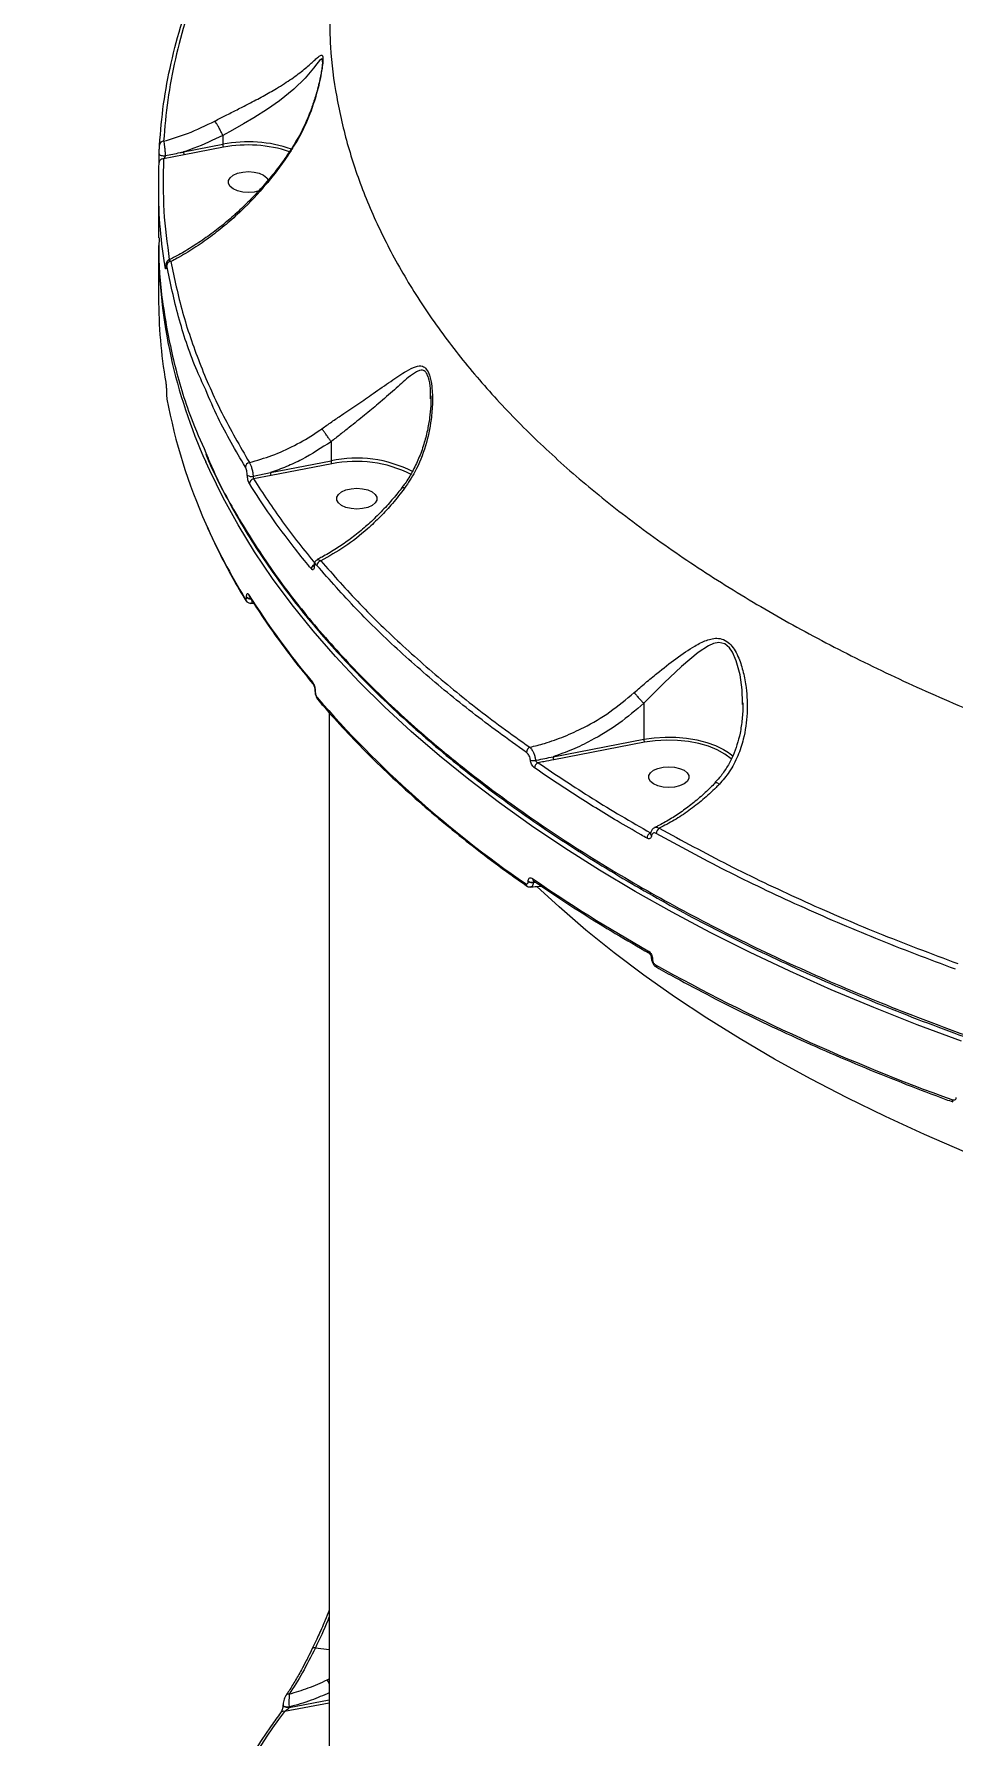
# Model space of a CAD drawing. Header units: millimetres. Extents: x -6523 to 7556, y -5559 to 6101.
# Drawn here: x 1029.4 to 1234, y -1159.7 to -781 of the extents above; entities that cross this region are included whole.
import ezdxf

# ---------------------------------------------------------------- set-up
doc = ezdxf.new("R2010")
doc.units = ezdxf.units.MM
for name, color, linetype in [('DIKOM_ОБЪЕКТ', 7, 'Continuous'), ('DIKOM_РАЗМЕР_ЗОНА', 7, 'Continuous'), ('DIKOM_РАЗМЕР_ОБЪЕКТА', 7, 'Continuous')]:
    doc.layers.add(name, color=color, linetype=linetype)
doc.styles.add('style1', font='arial.ttf', dxfattribs={"width": 0.8})
doc.dimstyles.new('1-50', dxfattribs={"dimtxt": 300, "dimasz": 200, "dimexe": 100, "dimexo": 0, "dimgap": 100, "dimtad": 1, "dimtxsty": 'style1', "dimcen": 200, "dimclrd": 7, "dimclre": 7, "dimclrt": 7, "dimadec": 1, "dimazin": 2, "dimtfac": 1, "dimtmove": 0, "dimatfit": 2, "dimfxl": 0, "dimlwd": 25, "dimlwe": 18, "dimarcsym": 0})

# ---------------------------------------------------------------- blocks, each defined once
blk = doc.blocks.new('*D10')
at = {"layer": 'Defpoints', "color": 0, "transparency": 16777216}
for p in [(-1823.23, 4314.24), (3842.01, -3170.82), (6537.88, -3170.82)]:
    blk.add_point(p, dxfattribs=at)
at = {"layer": 'DIKOM_РАЗМЕР_ОБЪЕКТА', "color": 7, "lineweight": 18, "transparency": 16777216}
for p, q in [((-1823.23, 4314.24), (6637.88, 4314.24)), ((3842.01, -3170.82), (6637.88, -3170.82))]:
    blk.add_line(p, q, dxfattribs=at)
at = {"layer": 'DIKOM_РАЗМЕР_ОБЪЕКТА', "color": 7, "lineweight": 25, "transparency": 16777216}
blk.add_line((6537.88, 3914.24), (6537.88, -2770.82), dxfattribs=at)
at = {"layer": 'DIKOM_РАЗМЕР_ОБЪЕКТА', "color": 7, "transparency": 16777216}
for points in [[(6471.22, 3914.24), (6604.55, 3914.24), (6537.88, 4314.24)], [(6471.22, -2770.82), (6604.55, -2770.82), (6537.88, -3170.82)]]:
    blk.add_solid(points, dxfattribs=at)
at = {"layer": 'DIKOM_РАЗМЕР_ОБЪЕКТА', "color": 7, "transparency": 16777216, "insert": (6304.71, 207.11), "char_height": 300, "attachment_point": 5, "rotation": 90, "style": 'style1'}
blk.add_mtext('7500', dxfattribs=at)
blk = doc.blocks.new('*D11')
at = {"layer": 'Defpoints', "color": 0, "transparency": 16777216}
for p in [(-5022.71, -299.32), (4115.33, -1753.09), (4115.33, -4391.39)]:
    blk.add_point(p, dxfattribs=at)
at = {"layer": 'DIKOM_РАЗМЕР_ОБЪЕКТА', "color": 7, "lineweight": 18, "transparency": 16777216}
for p, q in [((-5022.71, -299.32), (-5022.71, -4491.39)), ((4115.33, -1753.09), (4115.33, -4491.39))]:
    blk.add_line(p, q, dxfattribs=at)
at = {"layer": 'DIKOM_РАЗМЕР_ОБЪЕКТА', "color": 7, "lineweight": 25, "transparency": 16777216}
blk.add_line((-4622.71, -4391.39), (3715.33, -4391.39), dxfattribs=at)
at = {"layer": 'DIKOM_РАЗМЕР_ОБЪЕКТА', "color": 7, "transparency": 16777216}
for points in [[(-4622.71, -4324.73), (-4622.71, -4458.06), (-5022.71, -4391.39)], [(3715.33, -4324.73), (3715.33, -4458.06), (4115.33, -4391.39)]]:
    blk.add_solid(points, dxfattribs=at)
at = {"layer": 'DIKOM_РАЗМЕР_ОБЪЕКТА', "color": 7, "transparency": 16777216, "insert": (-175.12, -4158.22), "char_height": 300, "attachment_point": 5, "style": 'style1'}
blk.add_mtext('9150', dxfattribs=at)
blk = doc.blocks.new('*D12')
at = {"layer": 'Defpoints', "color": 0, "transparency": 16777216}
for p in [(-6522.71, -395.62), (6102.86, -1877.31), (6102.86, -5458.89)]:
    blk.add_point(p, dxfattribs=at)
at = {"layer": 'DIKOM_РАЗМЕР_ЗОНА', "color": 7, "lineweight": 18, "transparency": 16777216}
for p, q in [((-6522.71, -395.62), (-6522.71, -5558.89)), ((6102.86, -1877.31), (6102.86, -5558.89))]:
    blk.add_line(p, q, dxfattribs=at)
at = {"layer": 'DIKOM_РАЗМЕР_ЗОНА', "color": 7, "lineweight": 25, "transparency": 16777216}
blk.add_line((-6122.71, -5458.89), (5702.86, -5458.89), dxfattribs=at)
at = {"layer": 'DIKOM_РАЗМЕР_ЗОНА', "color": 7, "transparency": 16777216}
for points in [[(-6122.71, -5392.23), (-6122.71, -5525.56), (-6522.71, -5458.89)], [(5702.86, -5392.23), (5702.86, -5525.56), (6102.86, -5458.89)]]:
    blk.add_solid(points, dxfattribs=at)
at = {"layer": 'DIKOM_РАЗМЕР_ЗОНА', "color": 7, "transparency": 16777216, "insert": (78.38, -5225.72), "char_height": 300, "attachment_point": 5, "style": 'style1'}
blk.add_mtext('12600', dxfattribs=at)
blk = doc.blocks.new('*D13')
at = {"layer": 'Defpoints', "color": 0, "transparency": 16777216}
for p in [(-2358.18, 6101.03), (4341.71, -4605.15), (7455.88, -4605.15)]:
    blk.add_point(p, dxfattribs=at)
at = {"layer": 'DIKOM_РАЗМЕР_ЗОНА', "color": 7, "lineweight": 18, "transparency": 16777216}
for p, q in [((-2358.18, 6101.03), (7555.88, 6101.03)), ((4341.71, -4605.15), (7555.88, -4605.15))]:
    blk.add_line(p, q, dxfattribs=at)
at = {"layer": 'DIKOM_РАЗМЕР_ЗОНА', "color": 7, "lineweight": 25, "transparency": 16777216}
blk.add_line((7455.88, 5701.03), (7455.88, -4205.15), dxfattribs=at)
at = {"layer": 'DIKOM_РАЗМЕР_ЗОНА', "color": 7, "transparency": 16777216}
for points in [[(7389.22, 5701.03), (7522.55, 5701.03), (7455.88, 6101.03)], [(7389.22, -4205.15), (7522.55, -4205.15), (7455.88, -4605.15)]]:
    blk.add_solid(points, dxfattribs=at)
at = {"layer": 'DIKOM_РАЗМЕР_ЗОНА', "color": 7, "transparency": 16777216, "insert": (7222.71, 375.61), "char_height": 300, "attachment_point": 5, "rotation": 90, "style": 'style1'}
blk.add_mtext('10700', dxfattribs=at)

msp = doc.modelspace()

# ---------------------------------------------------------------- linework, layer by layer
at = {"layer": 'DIKOM_ОБЪЕКТ', "color": 7, "linetype": 'Continuous', "lineweight": 15}
for p, q in [((1093.608, -787.145), (1093.609, -787.036)), ((1062.685, -807.197), (1071.414, -805.509)), ((1071.59, -806.179), (1062.861, -807.867)), ((1071.414, -803.552), (1071.414, -803.556)), ((1071.414, -803.556), (1071.414, -805.509)), ((1062.861, -807.867), (1058.239, -808.741)), ((1057.122, -814.697), (1057.122, -826.34)), ((1057.122, -828.054), (1057.122, -839.626)), ((1058.88, -860.662), (1058.88, -860.75)), ((1058.88, -860.662), (1058.884, -860.709)), ((1058.88, -860.75), (1058.884, -860.797)), ((1058.884, -860.709), (1058.884, -860.797)), ((1117.692, -862.181), (1117.68, -861.463)), ((1095.537, -871.686), (1095.537, -875.97)), ((1078.18, -879.374), (1082.031, -878.582)), ((1082.031, -878.582), (1095.537, -875.97)), ((1095.71, -876.641), (1082.207, -879.252)), ((1082.207, -879.252), (1078.286, -879.992)), ((1076.727, -906.277), (1076.727, -906.23)), ((1077.289, -906.057), (1077.288, -906.055)), ((1077.643, -907.694), (1078.287, -907.621)), ((1091.928, -927.027), (1091.928, -927.096)), ((1092.012, -927.233), (1092.012, -927.301)), ((1165.154, -929.905), (1165.154, -937.904)), ((1187.096, -930.175), (1187.091, -929.784)), ((1095.122, -931.998), (1095.122, -1194.108)), ((1144.953, -941.809), (1165.154, -937.904)), ((1165.326, -938.574), (1145.129, -942.479)), ((1139.42, -969.593), (1139.42, -969.525)), ((1140.933, -969.637), (1140.551, -969.705)), ((1140.551, -969.705), (1140.551, -969.774)), ((1140.551, -969.774), (1141.103, -969.753)), ((1166.831, -986.496), (1166.831, -986.543)), ((1167.093, -986.844), (1167.093, -986.891)), ((1091.355, -1140.298), (1091.35, -1140.307)), ((1092.036, -1140.122), (1095.122, -1140.493)), ((1094.649, -1147.259), (1095.122, -1147.047)), ((1084.837, -1152.809), (1084.837, -1152.884)), ((1095.122, -1152.411), (1085.135, -1154.264)), ((1086.176, -1153.368), (1095.122, -1151.709)), ((1086.176, -1153.294), (1086.176, -1153.368))]:
    msp.add_line(p, q, dxfattribs=at)
at = {"layer": 'DIKOM_ОБЪЕКТ', "color": 7, "linetype": 'Continuous', "lineweight": 15, "flags": 128}
for points in [[(1093.609, -787.036), (1093.612, -786.819), (1093.598, -786.707), (1093.441, -786.453), (1092.974, -786.842), (1092.378, -787.611), (1091.653, -788.567), (1089.769, -790.782), (1087.271, -793.226), (1084.06, -795.829), (1081.399, -797.689), (1078.323, -799.623), (1076.035, -800.961), (1073.596, -802.336), (1071.414, -803.552), (1071.414, -803.552), (1071.414, -803.552)], [(1057.279, -807.659), (1057.302, -807.751), (1057.383, -807.838), (1057.516, -807.915), (1057.694, -807.978), (1057.906, -808.023), (1058.141, -808.047), (1058.383, -808.05), (1058.62, -808.03)], [(1077.122, -816.229), (1075.854, -816.135), (1074.689, -815.861), (1073.721, -815.429), (1073.029, -814.874), (1072.668, -814.241), (1072.668, -813.581), (1073.029, -812.948), (1073.721, -812.393), (1074.689, -811.961), (1075.854, -811.687), (1077.122, -811.593), (1078.39, -811.687), (1079.555, -811.961), (1080.523, -812.393), (1081.215, -812.948), (1081.553, -813.507)], [(1079.475, -815.887), (1078.39, -816.135), (1077.122, -816.229)], [(1058.611, -832.9), (1058.63, -832.732), (1058.642, -832.689)], [(1235.878, -1005.127), (1226.003, -1001.447), (1216.339, -997.621), (1206.895, -993.652), (1197.679, -989.543), (1188.698, -985.299), (1179.96, -980.922), (1171.472, -976.416), (1163.242, -971.785), (1155.276, -967.034), (1147.581, -962.165), (1140.164, -957.183), (1133.03, -952.093), (1126.187, -946.898), (1119.638, -941.603), (1113.391, -936.212), (1107.45, -930.731), (1101.821, -925.163), (1096.508, -919.513), (1091.515, -913.786), (1086.847, -907.986), (1082.508, -902.12), (1078.501, -896.191), (1074.83, -890.205), (1071.498, -884.166), (1068.507, -878.08), (1067.649, -876.181)], [(1101.245, -886.69), (1099.977, -886.596), (1098.812, -886.322), (1097.844, -885.89), (1097.151, -885.335), (1096.791, -884.702), (1096.791, -884.043), (1097.151, -883.41), (1097.844, -882.855), (1098.812, -882.423), (1099.977, -882.149), (1101.245, -882.055), (1102.513, -882.149), (1103.678, -882.423), (1104.646, -882.855), (1105.338, -883.41), (1105.699, -884.043), (1105.699, -884.702), (1105.338, -885.335), (1104.646, -885.89), (1103.678, -886.322), (1102.513, -886.596), (1101.245, -886.69)], [(1187.091, -929.784), (1187.058, -926.893), (1186.601, -923.61), (1185.752, -920.46), (1184.896, -918.555), (1184.239, -917.601), (1183.19, -916.712), (1181.867, -916.383), (1180.685, -916.589), (1179.536, -917.092), (1177.269, -918.591), (1173.555, -921.729), (1169.713, -925.364), (1167.45, -927.576), (1165.154, -929.877), (1165.147, -929.884), (1165.147, -929.884)], [(1165.154, -937.904), (1167.488, -937.571), (1169.891, -937.419), (1172.311, -937.449), (1174.697, -937.661), (1176.997, -938.051), (1179.162, -938.61), (1181.144, -939.326), (1182.902, -940.183), (1183.991, -940.868)], [(1184.71, -942.352), (1184.601, -942.251), (1183.21, -941.195), (1181.519, -940.262), (1179.569, -939.475), (1177.407, -938.852), (1175.083, -938.409), (1172.655, -938.156), (1170.179, -938.099), (1167.717, -938.239), (1165.326, -938.574)], [(1183.991, -940.868), (1184.396, -941.164), (1185.019, -941.681)], [(1170.704, -948.653), (1169.436, -948.559), (1168.271, -948.285), (1167.303, -947.853), (1166.611, -947.298), (1166.25, -946.665), (1166.25, -946.005), (1166.611, -945.372), (1167.303, -944.817), (1168.271, -944.385), (1169.436, -944.111), (1170.704, -944.017), (1171.972, -944.111), (1173.137, -944.385), (1174.105, -944.817), (1174.797, -945.372), (1175.158, -946.005), (1175.158, -946.665), (1174.797, -947.298), (1174.105, -947.853), (1173.137, -948.285), (1171.972, -948.559), (1170.704, -948.653)], [(1236.577, -1029.709), (1227.638, -1025.86), (1218.932, -1021.872), (1210.466, -1017.749), (1202.248, -1013.494), (1194.286, -1009.113), (1186.586, -1004.609), (1179.157, -999.986), (1172.006, -995.249), (1165.138, -990.401), (1158.56, -985.447), (1152.279, -980.393), (1146.3, -975.242), (1141.35, -970.689)], [(1085.514, -1150.648), (1085.51, -1150.653), (1085.481, -1150.692)], [(1086.176, -1153.294), (1085.897, -1153.323), (1085.614, -1153.311), (1085.349, -1153.258), (1085.123, -1153.169), (1084.955, -1153.051), (1084.858, -1152.914), (1084.837, -1152.806)], [(1086.176, -1153.368), (1085.897, -1153.398), (1085.614, -1153.386), (1085.349, -1153.333), (1085.123, -1153.244), (1084.955, -1153.126), (1084.858, -1152.989), (1084.837, -1152.886)]]:
    msp.add_lwpolyline(points, dxfattribs=at)
at = {"layer": 'DIKOM_ОБЪЕКТ', "color": 7, "linetype": 'Continuous', "lineweight": 15}
for centre, radius, start, end in [((1058.231, -805.737), 0.906, 88.67842, 175.83145), ((1077.104, -834.361), 29.408, 70.94041, 101.15628), ((1072.725, -805.523), 1.31, 179.38757, 210.02021), ((1077.081, -834.585), 28.932, 71.45624, 100.94122), ((1058.16, -809.661), 0.924, 85.08042, 175.36166), ((1063.996, -807.211), 1.311, 179.39023, 210.01755), ((1175.074, -827.47), 117.954, 180.28406, 204.39165), ((1059.905, -832.577), 0.979, 92.82602, 175.33289), ((1169.607, -839.585), 112.485, 180.02104, 189.66462), ((1180.769, -839.423), 123.891, 190.60542, 204.09524), ((1077.541, -877.415), 1.102, 100.59666, 175.4418), ((1083.342, -878.596), 1.311, 179.39023, 210.01755), ((1101.287, -902.401), 27.049, 62.73527, 102.27259), ((1096.866, -875.985), 1.329, 179.38321, 209.57464), ((1101.22, -902.745), 26.68, 62.9979, 101.91788), ((1077.762, -877.823), 1.607, 237.00293, 285.07948), ((1078.442, -881.092), 1.111, 98.06338, 175.3878), ((1198.692, -831.729), 143.394, 203.978, 211.49668), ((1092.272, -900.063), 1.127, 118.18155, 176.64186), ((1092.124, -899.367), 0.435, 176.77763, 215.37416), ((1093.551, -899.329), 1.169, 104.99403, 175.82852), ((1077.121, -906.651), 0.696, 179.48077, 211.24322), ((1077.548, -905.48), 1.112, 222.44114, 274.13389), ((1077.555, -905.516), 1.125, 222.57239, 275.18834), ((1223.913, -813.853), 173.096, 212.04006, 220.03657), ((1077.877, -905.69), 0.693, 179.42108, 211.68031), ((1092.061, -925.213), 0.676, 179.04538, 219.7703), ((1092.244, -927.019), 0.315, 180.65258, 222.61307), ((1092.245, -927.087), 0.317, 182.19775, 222.54213), ((1093.088, -928.641), 0.665, 178.69733, 219.87174), ((1277.57, -767.769), 245.265, 220.98433, 235.54518), ((1140.347, -940.897), 1.33, 115.12661, 177.1337), ((1140.58, -940.73), 1.939, 249.91632, 284.25756), ((1146.264, -941.823), 1.311, 179.39023, 210.01755), ((1142.159, -944.36), 1.328, 113.33634, 177.36784), ((1169.336, -958.944), 1.434, 120.74097, 177.84271), ((1167.288, -960), 1.414, 118.37181, 178.03135), ((1167.162, -958.972), 0.53, 177.45853, 238.45623), ((1140.223, -968.126), 1.613, 240.13395, 281.71048), ((1140.223, -968.195), 1.613, 240.13395, 281.71048), ((1140.963, -968.929), 0.603, 176.45357, 232.28629), ((1335.254, -686.022), 343.509, 235.43361, 240.49587), ((1139.411, -970.046), 0.602, 176.36217, 232.19277), ((1166.648, -985.037), 0.57, 174.71001, 235.77014), ((1167.254, -986.45), 0.425, 185.71645, 247.70517), ((1167.255, -986.496), 0.427, 186.30664, 247.64029), ((1168.342, -988.185), 0.572, 174.88012, 235.66525), ((1388.295, -590.482), 454.706, 240.98889, 250.13039), ((1234.271, -1018.195), 0.528, 171.7008, 237.1435), ((1091.827, -1140.72), 0.634, 70.75158, 138.1969), ((1086.075, -1151.154), 0.756, 78.85865, 137.93006), ((1205.517, -1243.578), 149.897, 143.42745, 157.11059), ((1084.938, -1155.023), 0.784, 75.45018, 141.06888)]:
    msp.add_arc(centre, radius, start, end, dxfattribs=at)
for points, knots in [([(1066.466, -768.471), (1065.359, -771.461), (1063.145, -777.44), (1060.766, -786.512), (1059.024, -795.644), (1058.509, -801.768), (1058.252, -804.83)], [0, 0, 0, 0, 0.2491008, 0.4982007, 0.7491004, 1, 1, 1, 1]), ([(1057.327, -805.671), (1057.583, -802.624), (1058.096, -796.531), (1059.831, -787.401), (1062.215, -778.288), (1064.451, -772.252), (1065.568, -769.235)], [0, 0, 0, 0, 0.2490991, 0.4981998, 0.7490991, 1, 1, 1, 1]), ([(1095.22, -776.293), (1095.232, -778.817), (1095.262, -785.049), (1096.606, -794.964), (1099.142, -805.994), (1102.921, -817.034), (1107.935, -828.044), (1114.21, -838.986), (1121.595, -849.606), (1130.037, -859.876), (1139.456, -869.776), (1150.018, -879.48), (1161.734, -888.946), (1174.593, -898.134), (1188.298, -906.835), (1202.78, -915.031), (1217.954, -922.717), (1234.079, -930.025), (1251.141, -936.913), (1269.101, -943.345), (1286.349, -948.797), (1302.67, -953.381), (1317.943, -957.228), (1333.573, -960.727), (1349.507, -963.863), (1365.669, -966.626), (1382.073, -969.009), (1398.702, -971.042), (1409.946, -972.072), (1415.567, -972.587)], [0, 0, 0, 0, 0.0269365, 0.0664876, 0.1060695, 0.1456206, 0.186327, 0.2270668, 0.2677729, 0.3071935, 0.3466441, 0.3860646, 0.426635, 0.4672388, 0.5078094, 0.5471363, 0.5864932, 0.6258202, 0.6662927, 0.7067989, 0.7472716, 0.7786852, 0.8100984, 0.8417628, 0.8734268, 0.9049435, 0.93646, 0.96823, 1, 1, 1, 1]), ([(1069.654, -800.327), (1070.444, -799.919), (1072.09, -799.067), (1074.633, -797.793), (1077.481, -796.348), (1080.48, -794.767), (1083.774, -792.887), (1086.909, -790.868), (1089.604, -788.824), (1091.322, -787.298), (1092.384, -786.291), (1093.055, -785.714), (1093.498, -785.519), (1093.714, -785.968), (1093.721, -787.019), (1093.528, -788.709), (1093.165, -790.753), (1092.389, -794.145), (1090.894, -798.837), (1088.92, -803.114), (1087.559, -805.388), (1087.283, -805.849)], [0, 0, 0, 0, 0.0399708, 0.0832993, 0.127735, 0.1880433, 0.2502363, 0.3338822, 0.419985, 0.5013463, 0.5430303, 0.5846634, 0.6297916, 0.6581315, 0.6869614, 0.7180486, 0.7529311, 0.7887569, 0.8810073, 0.97587, 1, 1, 1, 1]), ([(1093.617, -787.036), (1093.617, -787.099), (1093.616, -787.264), (1093.58, -787.787), (1093.486, -788.596), (1093.313, -789.697), (1093.037, -791.102), (1092.627, -792.86), (1092.011, -795.069), (1091.105, -797.797), (1089.865, -800.822), (1088.526, -803.57), (1087.526, -805.154), (1087.14, -805.764)], [0, 0, 0, 0, 0.0254593, 0.0661792, 0.1166817, 0.1770998, 0.2465536, 0.3319259, 0.4398222, 0.5731479, 0.7384408, 0.8991341, 1, 1, 1, 1]), ([(1058.252, -804.83), (1060.038, -804.298), (1063.917, -803.141), (1067.643, -801.313), (1069.654, -800.327)], [0, 0, 0, 0, 0.4604867, 1, 1, 1, 1]), ([(1071.414, -803.552), (1071.317, -803.328), (1071.122, -802.88), (1070.739, -802.112), (1070.341, -801.379), (1069.977, -800.775), (1069.759, -800.46), (1069.668, -800.345), (1069.654, -800.327)], [0, 0, 0, 0, 0.1975678, 0.3951568, 0.5927445, 0.7903297, 0.9681335, 1, 1, 1, 1]), ([(1057.279, -807.659), (1057.28, -807.498), (1057.283, -807.177), (1057.292, -806.661), (1057.304, -806.177), (1057.317, -805.851), (1057.325, -805.709), (1057.327, -805.671)], [0, 0, 0, 0, 0.2168708, 0.4334799, 0.6619599, 0.9080462, 1, 1, 1, 1]), ([(1058.252, -804.83), (1058.266, -804.89), (1058.315, -805.109), (1058.404, -805.629), (1058.501, -806.408), (1058.579, -807.245), (1058.606, -807.767), (1058.62, -808.03)], [0, 0, 0, 0, 0.0903022, 0.332213, 0.5590719, 0.7775969, 1, 1, 1, 1]), ([(1087.144, -805.767), (1086.945, -806.095), (1086.113, -807.461), (1084.459, -809.788), (1082.178, -812.751), (1079.684, -815.643), (1077.007, -818.449), (1074.162, -821.136), (1071.176, -823.674), (1068.065, -826.047), (1064.863, -828.209), (1061.951, -829.967), (1060.114, -830.884), (1059.37, -831.255)], [0, 0, 0, 0, 0.0284437, 0.1187753, 0.2118319, 0.3077049, 0.4062891, 0.5072874, 0.6101699, 0.7145878, 0.821109, 0.9275309, 1, 1, 1, 1]), ([(1087.283, -805.849), (1086.848, -806.534), (1085.685, -808.369), (1083.636, -811.234), (1080.238, -815.495), (1076.39, -819.578), (1072.167, -823.372), (1068.64, -826.168), (1065.003, -828.683), (1062.051, -830.451), (1060.33, -831.352), (1059.857, -831.6)], [0, 0, 0, 0, 0.0601174, 0.1609807, 0.2618605, 0.4689764, 0.5884117, 0.707855, 0.8306468, 0.9534377, 1, 1, 1, 1]), ([(1071.414, -803.556), (1069.284, -804.573), (1066.414, -805.943), (1063.449, -806.94), (1062.685, -807.197)], [0, 0, 0, 0, 0.7421782, 1, 1, 1, 1]), ([(1087.168, -805.782), (1087.177, -805.786), (1087.188, -805.791), (1087.269, -805.84), (1087.283, -805.849)], [0, 0, 0, 0, 0.8256939, 1, 1, 1, 1]), ([(1058.611, -832.9), (1058.556, -832.558), (1058.28, -830.847), (1057.644, -826.114), (1057.035, -818.682), (1057.171, -812.62), (1057.239, -809.587)], [0, 0, 0, 0, 0.04414049, 0.22071266, 0.61001375, 1, 1, 1, 1]), ([(1057.239, -809.587), (1057.241, -809.549), (1057.247, -809.413), (1057.257, -809.1), (1057.268, -808.632), (1057.276, -808.131), (1057.278, -807.816), (1057.279, -807.659)], [0, 0, 0, 0, 0.091912, 0.33555, 0.5630981, 0.7814558, 1, 1, 1, 1]), ([(1058.239, -808.741), (1058.159, -812.617), (1058.004, -820.106), (1059.024, -827.576), (1059.516, -831.18)], [0, 0, 0, 0, 0.5175501, 1, 1, 1, 1]), ([(1058.62, -808.03), (1058.612, -808.076), (1058.602, -808.131), (1058.566, -808.247), (1058.51, -808.383), (1058.408, -808.553), (1058.313, -808.671), (1058.255, -808.726), (1058.239, -808.741)], [0, 0, 0, 0, 0.15227974, 0.18255697, 0.38693801, 0.62400404, 0.89571247, 1, 1, 1, 1]), ([(1058.62, -808.03), (1059.725, -807.809), (1061.082, -807.539), (1062.435, -807.25), (1062.685, -807.197)], [0, 0, 0, 0, 0.81479701, 1, 1, 1, 1]), ([(1057.251, -826.298), (1057.213, -827.403), (1057.032, -832.618), (1058.046, -841.946), (1060.414, -854.22), (1063.617, -864.989), (1066.529, -871.591), (1067.672, -874.183)], [0, 0, 0, 0, 0.068625, 0.323981, 0.5795458, 0.8349013, 1, 1, 1, 1]), ([(1058.77, -832.695), (1058.77, -832.722), (1058.767, -832.861), (1058.753, -833.072), (1058.721, -833.225), (1058.672, -833.21), (1058.633, -833.01), (1058.611, -832.9)], [0, 0, 0, 0, 0.04406519, 0.22455065, 0.43375988, 0.68750452, 1, 1, 1, 1]), ([(1058.765, -832.667), (1058.764, -832.707), (1058.762, -832.812), (1058.754, -832.893), (1058.753, -832.898), (1058.753, -832.899)], [0, 0, 0, 0, 0.2927914, 0.7584351, 1, 1, 1, 1]), ([(1059.377, -831.277), (1059.345, -831.289), (1059.225, -831.335), (1059.071, -831.487), (1058.93, -831.685), (1058.852, -831.876), (1058.808, -832.053), (1058.778, -832.268), (1058.772, -832.496), (1058.769, -832.644)], [0, 0, 0, 0, 0.0528744, 0.1988535, 0.3264902, 0.4414629, 0.5511075, 0.7095372, 1, 1, 1, 1]), ([(1058.93, -832.498), (1058.906, -832.388), (1058.864, -832.195), (1058.816, -832.188), (1058.785, -832.338), (1058.773, -832.542), (1058.771, -832.673), (1058.77, -832.695)], [0, 0, 0, 0, 0.3276927, 0.5738891, 0.7796454, 0.9627995, 1, 1, 1, 1]), ([(1067.614, -860.179), (1066.865, -858.548), (1064.403, -853.181), (1061.381, -843.946), (1059.747, -836.314), (1058.93, -832.498)], [0, 0, 0, 0, 0.17920219, 0.58960071, 1, 1, 1, 1]), ([(1059.389, -831.294), (1059.432, -831.272), (1059.549, -831.213), (1059.722, -831.396), (1059.838, -831.571), (1059.857, -831.6)], [0, 0, 0, 0, 0.3333437, 0.8892414, 1, 1, 1, 1]), ([(1059.857, -831.6), (1060.649, -835.367), (1062.234, -842.901), (1066.101, -854.138), (1070.975, -865.315), (1075.217, -872.66), (1077.339, -876.332)], [0, 0, 0, 0, 0.248597, 0.497194, 0.7485973, 1, 1, 1, 1]), ([(1093.492, -868.801), (1094.222, -868.289), (1095.695, -867.255), (1098.404, -865.405), (1101.553, -863.264), (1105.265, -860.717), (1108.934, -858.163), (1111.99, -856.093), (1114.252, -854.918), (1115.724, -854.715), (1116.791, -855.422), (1117.562, -856.976), (1118.054, -859.606), (1118.162, -862.998), (1117.804, -867.47), (1116.674, -872.709), (1114.675, -877.902), (1112.711, -880.845), (1111.91, -882.046)], [0, 0, 0, 0, 0.0400981, 0.0808874, 0.1499714, 0.2211628, 0.3125694, 0.4066961, 0.4681048, 0.518449, 0.5509511, 0.5857536, 0.6308469, 0.6885499, 0.747829, 0.8397949, 0.934576, 1, 1, 1, 1]), ([(1117.68, -861.463), (1117.682, -860.925), (1117.687, -859.506), (1117.37, -857.712), (1116.924, -856.628), (1116.469, -856.008), (1115.938, -855.722), (1115.221, -855.812), (1114.187, -856.276), (1112.42, -857.626), (1109.68, -860.077), (1106.391, -862.964), (1102.98, -865.802), (1100.118, -868.106), (1097.579, -870.061), (1096.246, -871.173), (1095.536, -871.68), (1095.536, -871.68)], [0, 0, 0, 0, 0.0398737, 0.1050996, 0.1424712, 0.1535169, 0.1988431, 0.2352222, 0.2726466, 0.366102, 0.5091524, 0.6557992, 0.7642904, 0.875248, 0.9371664, 0.9999508, 1, 1, 1, 1]), ([(1058.718, -858.469), (1058.721, -858.487), (1058.743, -858.619), (1058.782, -858.914), (1058.827, -859.389), (1058.859, -859.856), (1058.88, -860.311), (1058.883, -860.576), (1058.884, -860.709)], [0, 0, 0, 0, 0.0392133, 0.2872357, 0.4951799, 0.6709791, 0.8353021, 1, 1, 1, 1]), ([(1058.884, -860.797), (1058.885, -860.883), (1058.887, -861.055), (1058.901, -861.348), (1058.922, -861.645), (1058.951, -861.942), (1058.977, -862.127), (1058.992, -862.212), (1058.994, -862.225)], [0, 0, 0, 0, 0.1673046, 0.3344699, 0.5091514, 0.7130749, 0.957729, 1, 1, 1, 1]), ([(1076.443, -877.328), (1074.299, -873.694), (1070.96, -868.03), (1068.497, -862.25), (1067.614, -860.179)], [0, 0, 0, 0, 0.6416778, 1, 1, 1, 1]), ([(1117.73, -861.465), (1117.734, -861.558), (1117.77, -862.294), (1117.712, -863.937), (1117.49, -866.435), (1116.984, -869.305), (1116.194, -872.362), (1115.092, -875.44), (1113.673, -878.353), (1112.432, -880.478), (1111.573, -881.552), (1111.359, -881.819)], [0, 0, 0, 0, 0.0137755, 0.1082735, 0.231939, 0.3653853, 0.5103274, 0.6656703, 0.8135295, 0.9535342, 1, 1, 1, 1]), ([(1077.339, -876.332), (1079.026, -875.847), (1082.432, -874.869), (1087.447, -872.599), (1091.113, -870.464), (1093.077, -869.091), (1093.492, -868.801)], [0, 0, 0, 0, 0.2991588, 0.6039831, 0.9163424, 1, 1, 1, 1]), ([(1095.536, -871.68), (1095.396, -871.482), (1095.118, -871.085), (1094.623, -870.384), (1094.139, -869.704), (1093.776, -869.195), (1093.579, -868.921), (1093.508, -868.823), (1093.492, -868.801)], [0, 0, 0, 0, 0.2114484, 0.4229754, 0.6344481, 0.8459174, 0.9647912, 1, 1, 1, 1]), ([(1067.613, -874.485), (1067.813, -874.962), (1068.83, -877.385), (1070.966, -881.707), (1074.027, -887.441), (1077.407, -893.109), (1081.075, -898.716), (1085.041, -904.264), (1089.303, -909.755), (1093.863, -915.188), (1098.722, -920.567), (1103.881, -925.891), (1109.344, -931.164), (1115.101, -936.375), (1121.127, -941.504), (1127.402, -946.528), (1133.913, -951.44), (1140.659, -956.241), (1147.644, -960.932), (1154.868, -965.516), (1162.334, -969.995), (1170.044, -974.369), (1177.999, -978.64), (1186.203, -982.808), (1194.659, -986.876), (1203.358, -990.838), (1212.27, -994.682), (1221.36, -998.391), (1230.604, -1001.954), (1239.998, -1005.372), (1249.546, -1008.646), (1259.251, -1011.778), (1269.115, -1014.769), (1279.142, -1017.62), (1289.333, -1020.332), (1299.693, -1022.905), (1310.224, -1025.34), (1320.925, -1027.636), (1331.765, -1029.787), (1342.701, -1031.783), (1353.694, -1033.617), (1364.734, -1035.287), (1375.826, -1036.796), (1386.974, -1038.143), (1398.181, -1039.331), (1409.45, -1040.358), (1420.786, -1041.226), (1432.189, -1041.935), (1443.665, -1042.485), (1455.216, -1042.871), (1466.044, -1043.098), (1473.021, -1043.12), (1476.121, -1043.13)], [0, 0, 0, 0, 0.0050089, 0.0254361, 0.045783, 0.0660727, 0.0863284, 0.1065727, 0.1268271, 0.1471078, 0.1674373, 0.1878384, 0.2083332, 0.2289378, 0.2495476, 0.2700462, 0.2904527, 0.3107901, 0.3310812, 0.3513489, 0.3716164, 0.3919015, 0.4122246, 0.4326089, 0.4530771, 0.473652, 0.4942678, 0.5147984, 0.5352285, 0.5555809, 0.5758794, 0.5961468, 0.6164061, 0.6366783, 0.6569812, 0.6773377, 0.6977713, 0.7183047, 0.7389178, 0.7594862, 0.7799395, 0.8003083, 0.8206163, 0.8408862, 0.8611415, 0.8814047, 0.901692, 0.9220266, 0.9424306, 0.9629283, 0.9835286, 1, 1, 1, 1]), ([(1067.672, -874.183), (1068.208, -875.491), (1070.347, -880.712), (1075.371, -889.686), (1082.8, -901.171), (1091.651, -912.518), (1101.81, -923.695), (1113.086, -934.454), (1125.405, -944.768), (1138.682, -954.621), (1153.135, -964.173), (1168.762, -973.376), (1185.537, -982.19), (1203.091, -990.421), (1221.344, -998.053), (1240.205, -1005.087), (1259.981, -1011.636), (1280.643, -1017.657), (1302.136, -1023.114), (1323.065, -1027.685), (1343.272, -1031.465), (1362.642, -1034.551), (1382.347, -1037.163), (1402.338, -1039.285), (1422.399, -1040.897), (1442.43, -1041.993), (1460.298, -1042.556), (1471.541, -1042.626), (1476.119, -1042.654)], [0, 0, 0, 0, 0.0137841, 0.0550017, 0.0961877, 0.1385698, 0.1809865, 0.2233689, 0.2645547, 0.3057723, 0.3469582, 0.3893404, 0.431757, 0.4741392, 0.5153252, 0.5565428, 0.5977286, 0.640111, 0.6825276, 0.7249095, 0.760756, 0.7966441, 0.8325322, 0.8687603, 0.9049887, 0.9402992, 0.9756893, 1, 1, 1, 1]), ([(1095.537, -871.686), (1093.403, -873.074), (1090.193, -875.161), (1085.589, -877.298), (1083.22, -878.153), (1082.031, -878.582)], [0, 0, 0, 0, 0.4971392, 0.7475399, 1, 1, 1, 1]), ([(1095.536, -871.68), (1095.536, -871.682), (1095.537, -871.684), (1095.537, -871.686), (1095.537, -871.686)], [0, 0, 0, 0, 0.6633942, 1, 1, 1, 1]), ([(1076.887, -879.17), (1076.875, -879.008), (1076.852, -878.684), (1076.756, -878.173), (1076.628, -877.719), (1076.516, -877.453), (1076.454, -877.347), (1076.443, -877.328)], [0, 0, 0, 0, 0.23641887, 0.47292845, 0.70988834, 0.9468829, 1, 1, 1, 1]), ([(1077.339, -876.332), (1077.359, -876.364), (1077.47, -876.538), (1077.673, -876.976), (1077.912, -877.726), (1078.099, -878.57), (1078.153, -879.106), (1078.18, -879.374)], [0, 0, 0, 0, 0.0531758, 0.2900173, 0.5268514, 0.7633562, 1, 1, 1, 1]), ([(1077.335, -881.003), (1077.323, -880.983), (1077.259, -880.877), (1077.146, -880.612), (1077.017, -880.161), (1076.921, -879.654), (1076.898, -879.331), (1076.887, -879.17)], [0, 0, 0, 0, 0.0546157, 0.2913895, 0.5278234, 0.7639778, 1, 1, 1, 1]), ([(1091.147, -899.997), (1090.885, -899.681), (1089.576, -898.102), (1086.446, -894.183), (1081.98, -888.187), (1078.884, -883.399), (1077.335, -881.003)], [0, 0, 0, 0, 0.0507666, 0.2538502, 0.6266965, 1, 1, 1, 1]), ([(1078.18, -879.374), (1078.182, -879.428), (1078.186, -879.536), (1078.209, -879.707), (1078.239, -879.859), (1078.268, -879.949), (1078.283, -879.985), (1078.286, -879.992)], [0, 0, 0, 0, 0.2355535, 0.4715659, 0.708291, 0.9454709, 1, 1, 1, 1]), ([(1078.286, -879.992), (1080.365, -883.189), (1084.527, -889.588), (1089.551, -895.822), (1092.066, -898.942)], [0, 0, 0, 0, 0.4994496, 1, 1, 1, 1]), ([(1111.377, -881.833), (1110.717, -882.673), (1109.32, -884.451), (1107.013, -886.986), (1104.504, -889.466), (1101.873, -891.768), (1099.148, -893.877), (1096.357, -895.747), (1094.116, -897.086), (1092.814, -897.705), (1092.457, -897.874)], [0, 0, 0, 0, 0.1204398, 0.25513168, 0.39153585, 0.52940142, 0.6683366, 0.80787002, 0.94741938, 1, 1, 1, 1]), ([(1111.91, -882.046), (1111.02, -883.191), (1109.3, -885.402), (1106.513, -888.409), (1103.015, -891.73), (1098.594, -895.244), (1095.046, -897.206), (1093.249, -898.2)], [0, 0, 0, 0, 0.16479187, 0.31843953, 0.47352117, 0.7333114, 1, 1, 1, 1]), ([(1111.418, -881.867), (1111.442, -881.856), (1111.493, -881.832), (1111.723, -881.942), (1111.884, -882.032), (1111.91, -882.046)], [0, 0, 0, 0, 0.425527, 0.9080683, 1, 1, 1, 1]), ([(1067.761, -890.289), (1068.429, -891.779), (1069.963, -895.203), (1072.678, -900.412), (1074.994, -904.487), (1076.303, -906.646), (1076.525, -907.011)], [0, 0, 0, 0, 0.2646341, 0.6081207, 0.9337348, 1, 1, 1, 1]), ([(1091.769, -899.619), (1091.768, -899.636), (1091.755, -899.784), (1091.699, -900.023), (1091.556, -900.201), (1091.363, -900.21), (1091.219, -900.068), (1091.147, -899.997)], [0, 0, 0, 0, 0.0299216, 0.2617744, 0.503944, 0.7520342, 1, 1, 1, 1]), ([(1091.689, -899.335), (1091.688, -899.353), (1091.685, -899.407), (1091.674, -899.436), (1091.678, -899.425), (1091.679, -899.424)], [0, 0, 0, 0, 0.3212239, 0.9333932, 1, 1, 1, 1]), ([(1092.483, -897.993), (1092.398, -898.031), (1092.184, -898.126), (1091.949, -898.427), (1091.754, -898.833), (1091.715, -899.159), (1091.693, -899.342)], [0, 0, 0, 0, 0.1596298, 0.398498, 0.6625919, 1, 1, 1, 1]), ([(1092.385, -899.244), (1092.313, -899.175), (1092.17, -899.035), (1091.979, -899.044), (1091.839, -899.22), (1091.784, -899.454), (1091.771, -899.6), (1091.769, -899.619)], [0, 0, 0, 0, 0.2478706, 0.4958893, 0.736491, 0.9670641, 1, 1, 1, 1]), ([(1139.019, -940.831), (1136.927, -939.344), (1130.808, -934.997), (1121.283, -927.561), (1110.738, -918.414), (1100.993, -908.99), (1095.254, -902.493), (1092.385, -899.244)], [0, 0, 0, 0, 0.1144553, 0.3347669, 0.555076, 0.7775381, 1, 1, 1, 1]), ([(1092.497, -897.977), (1092.602, -897.948), (1092.825, -897.886), (1093.102, -898.091), (1093.249, -898.2)], [0, 0, 0, 0, 0.4703651, 1, 1, 1, 1]), ([(1093.249, -898.2), (1096.083, -901.41), (1101.752, -907.831), (1111.431, -917.207), (1121.976, -926.367), (1131.55, -933.845), (1137.695, -938.21), (1139.783, -939.693)], [0, 0, 0, 0, 0.22031123, 0.44062187, 0.6630837, 0.88554616, 1, 1, 1, 1]), ([(1076.425, -906.645), (1076.458, -906.691), (1076.526, -906.783), (1076.616, -906.782), (1076.685, -906.676), (1076.722, -906.493), (1076.725, -906.339), (1076.727, -906.277)], [0, 0, 0, 0, 0.2142608, 0.4284449, 0.6429291, 0.8577303, 1, 1, 1, 1]), ([(1076.534, -907.007), (1076.559, -907.054), (1076.646, -907.211), (1076.879, -907.434), (1077.24, -907.597), (1077.52, -907.655), (1077.65, -907.612), (1077.655, -907.611)], [0, 0, 0, 0, 0.1281589, 0.4350587, 0.7085858, 0.9893585, 1, 1, 1, 1]), ([(1076.727, -906.23), (1076.729, -906.139), (1076.735, -905.909), (1076.789, -905.636), (1076.892, -905.477), (1077.029, -905.476), (1077.132, -905.614), (1077.184, -905.683)], [0, 0, 0, 0, 0.1407923, 0.3552816, 0.5700315, 0.7849781, 1, 1, 1, 1]), ([(1077.287, -906.054), (1077.916, -907.049), (1079.736, -909.93), (1082.983, -914.657), (1087.082, -920.198), (1090.057, -923.832), (1091.536, -925.64)], [0, 0, 0, 0, 0.1499038, 0.4342796, 0.7187026, 1, 1, 1, 1]), ([(1077.949, -907.091), (1077.928, -907.193), (1077.875, -907.441), (1077.758, -907.61), (1077.662, -907.593), (1077.632, -907.588)], [0, 0, 0, 0, 0.3266161, 0.7949403, 1, 1, 1, 1]), ([(1163.024, -927.538), (1163.864, -926.805), (1165.557, -925.328), (1168.692, -922.745), (1172.391, -919.865), (1176.007, -917.37), (1178.669, -916.003), (1180.414, -915.485), (1181.827, -915.377), (1183.255, -915.784), (1184.526, -916.828), (1185.525, -918.233), (1186.517, -920.276), (1187.374, -923.026), (1188.106, -927.126), (1188.297, -932.158), (1187.593, -937.304), (1186.16, -941.675), (1184.41, -945.105), (1182.749, -947.028), (1181.971, -947.929)], [0, 0, 0, 0, 0.0515666, 0.1038938, 0.1938073, 0.2863975, 0.3436983, 0.372759, 0.4024665, 0.4366791, 0.4671092, 0.496462, 0.5269702, 0.5803766, 0.6349465, 0.7251668, 0.8181224, 0.8802031, 0.9438889, 1, 1, 1, 1]), ([(1091.385, -925.202), (1091.44, -925.277), (1091.564, -925.445), (1091.742, -925.83), (1091.891, -926.298), (1091.992, -926.791), (1092.005, -927.085), (1092.012, -927.233)], [0, 0, 0, 0, 0.17412217, 0.38959542, 0.59579148, 0.79786359, 1, 1, 1, 1]), ([(1091.541, -925.646), (1091.543, -925.647), (1091.547, -925.652), (1091.599, -925.73), (1091.678, -925.885), (1091.775, -926.134), (1091.861, -926.443), (1091.913, -926.741), (1091.93, -926.943), (1091.927, -927.011), (1091.927, -927.024)], [0, 0, 0, 0, 0.0605542, 0.1707068, 0.3102757, 0.4724646, 0.6568452, 0.8237668, 0.9681968, 1, 1, 1, 1]), ([(1091.934, -927.099), (1091.933, -927.136), (1091.923, -927.367), (1092, -927.846), (1092.21, -928.48), (1092.392, -928.892), (1092.569, -929.049), (1092.585, -929.063)], [0, 0, 0, 0, 0.0550592, 0.3415586, 0.6395414, 0.9670179, 1, 1, 1, 1]), ([(1092.012, -927.301), (1092.016, -927.398), (1092.024, -927.592), (1092.09, -927.916), (1092.188, -928.221), (1092.305, -928.469), (1092.386, -928.578), (1092.423, -928.626)], [0, 0, 0, 0, 0.2039878, 0.4080284, 0.6135007, 0.8265641, 1, 1, 1, 1]), ([(1139.783, -939.693), (1140.873, -939.42), (1143.454, -938.774), (1147.493, -937.332), (1152.405, -935.079), (1157.751, -931.941), (1161.252, -929.018), (1163.024, -927.538)], [0, 0, 0, 0, 0.1301691, 0.3081406, 0.488273, 0.7408541, 1, 1, 1, 1]), ([(1163.024, -927.538), (1163.038, -927.556), (1163.175, -927.732), (1163.496, -928.124), (1164.038, -928.741), (1164.624, -929.37), (1164.973, -929.713), (1165.147, -929.884)], [0, 0, 0, 0, 0.0262397, 0.26309272, 0.50870588, 0.75434087, 1, 1, 1, 1]), ([(1092.577, -929.068), (1093.399, -930.023), (1095.782, -932.791), (1099.946, -937.321), (1105.159, -942.629), (1110.656, -947.861), (1116.428, -953.013), (1122.472, -958.08), (1128.785, -963.058), (1134.337, -967.197), (1137.823, -969.66), (1139.042, -970.521)], [0, 0, 0, 0, 0.06529016, 0.1892531, 0.31322888, 0.43721641, 0.56121594, 0.68522351, 0.80923552, 0.93325236, 1, 1, 1, 1]), ([(1165.154, -929.905), (1163.346, -931.451), (1159.683, -934.583), (1154.21, -937.878), (1149.255, -940.274), (1146.392, -941.296), (1144.953, -941.809)], [0, 0, 0, 0, 0.3001458, 0.608221, 0.8030957, 1, 1, 1, 1]), ([(1165.147, -929.884), (1165.149, -929.887), (1165.153, -929.892), (1165.153, -929.9), (1165.154, -929.905)], [0, 0, 0, 0, 0.412507, 1, 1, 1, 1]), ([(1187.19, -929.789), (1187.195, -929.903), (1187.25, -931.115), (1187.091, -933.384), (1186.654, -936.408), (1185.959, -939.123), (1185.048, -941.582), (1183.86, -943.881), (1182.513, -945.92), (1181.449, -947.068), (1180.98, -947.574)], [0, 0, 0, 0, 0.0175422, 0.1869196, 0.3500705, 0.4899732, 0.6205501, 0.7583096, 0.8934425, 1, 1, 1, 1]), ([(1165.154, -937.904), (1165.156, -937.954), (1165.159, -938.056), (1165.189, -938.226), (1165.233, -938.385), (1165.277, -938.493), (1165.309, -938.55), (1165.322, -938.568), (1165.326, -938.574)], [0, 0, 0, 0, 0.2146071, 0.4292256, 0.6438054, 0.8584876, 0.955143, 1, 1, 1, 1]), ([(1139.915, -942.551), (1139.892, -942.398), (1139.847, -942.092), (1139.664, -941.623), (1139.417, -941.209), (1139.188, -940.956), (1139.053, -940.856), (1139.019, -940.831)], [0, 0, 0, 0, 0.2263912, 0.4527672, 0.6824453, 0.9208146, 1, 1, 1, 1]), ([(1139.783, -939.693), (1139.829, -939.737), (1140.014, -939.915), (1140.332, -940.353), (1140.681, -941.058), (1140.946, -941.846), (1141.021, -942.355), (1141.058, -942.61)], [0, 0, 0, 0, 0.0780779, 0.3139739, 0.5432015, 0.7710762, 1, 1, 1, 1]), ([(1140.832, -944.299), (1140.797, -944.274), (1140.657, -944.171), (1140.422, -943.912), (1140.17, -943.491), (1139.983, -943.016), (1139.937, -942.706), (1139.915, -942.551)], [0, 0, 0, 0, 0.0796271, 0.3194721, 0.5498033, 0.7748759, 1, 1, 1, 1]), ([(1141.058, -942.61), (1141.137, -942.594), (1142.436, -942.336), (1143.734, -942.064), (1144.953, -941.809)], [0, 0, 0, 0, 0.0607568, 1, 1, 1, 1]), ([(1141.058, -942.61), (1141.069, -942.654), (1141.082, -942.705), (1141.136, -942.805), (1141.22, -942.914), (1141.379, -943.038), (1141.524, -943.108), (1141.611, -943.134), (1141.632, -943.141)], [0, 0, 0, 0, 0.17254734, 0.1993621, 0.41334789, 0.6505422, 0.91179446, 1, 1, 1, 1]), ([(1145.129, -942.479), (1144.385, -942.621), (1143.221, -942.843), (1142.054, -943.062), (1141.632, -943.141)], [0, 0, 0, 0, 0.6389216, 1, 1, 1, 1]), ([(1165.875, -959.952), (1165.428, -959.697), (1163.194, -958.423), (1157.761, -955.239), (1149.756, -950.316), (1143.808, -946.305), (1140.832, -944.299)], [0, 0, 0, 0, 0.0507663, 0.253854, 0.626699, 1, 1, 1, 1]), ([(1141.632, -943.141), (1145.614, -945.816), (1153.586, -951.172), (1162.27, -956.227), (1166.616, -958.757)], [0, 0, 0, 0, 0.4994523, 1, 1, 1, 1]), ([(1181.04, -947.624), (1180.314, -948.352), (1178.773, -949.896), (1176.299, -952.012), (1173.672, -954.009), (1170.997, -955.743), (1168.951, -956.925), (1167.807, -957.437), (1167.561, -957.547)], [0, 0, 0, 0, 0.1729404, 0.366667, 0.5606555, 0.7542907, 0.9471592, 1, 1, 1, 1]), ([(1181.971, -947.929), (1181.739, -948.164), (1180.553, -949.365), (1178.32, -951.406), (1175.195, -953.85), (1171.942, -956.01), (1169.72, -957.142), (1168.603, -957.712)], [0, 0, 0, 0, 0.0563838, 0.2882896, 0.5227685, 0.7600041, 1, 1, 1, 1]), ([(1181.971, -947.929), (1181.941, -947.91), (1181.809, -947.827), (1181.526, -947.674), (1181.209, -947.563), (1181.116, -947.634), (1181.076, -947.664)], [0, 0, 0, 0, 0.0663702, 0.2940482, 0.694107, 1, 1, 1, 1]), ([(1167.568, -957.606), (1167.442, -957.667), (1167.134, -957.816), (1166.822, -958.281), (1166.643, -958.682), (1166.643, -958.925), (1166.644, -958.95)], [0, 0, 0, 0, 0.2414443, 0.5921118, 0.9576967, 1, 1, 1, 1]), ([(1167.576, -957.573), (1167.576, -957.573), (1167.701, -957.468), (1168.054, -957.471), (1168.42, -957.631), (1168.603, -957.712)], [0, 0, 0, 0, 0.000955, 0.5002976, 1, 1, 1, 1]), ([(1168.603, -957.712), (1173.661, -960.462), (1183.778, -965.963), (1200.065, -973.699), (1217.084, -981.073), (1229.095, -985.594), (1235.101, -987.855)], [0, 0, 0, 0, 0.2485957, 0.4971915, 0.7485958, 1, 1, 1, 1]), ([(1166.885, -959.423), (1166.881, -959.45), (1166.856, -959.608), (1166.755, -959.854), (1166.522, -960.052), (1166.217, -960.103), (1165.989, -960.002), (1165.875, -959.952)], [0, 0, 0, 0, 0.0479193, 0.2856297, 0.5236666, 0.7617963, 1, 1, 1, 1]), ([(1166.633, -958.941), (1166.632, -958.951), (1166.629, -958.973), (1166.63, -958.967), (1166.631, -958.964)], [0, 0, 0, 0, 0.4647632, 1, 1, 1, 1]), ([(1167.903, -958.89), (1167.788, -958.84), (1167.559, -958.74), (1167.251, -958.792), (1167.017, -958.99), (1166.915, -959.237), (1166.889, -959.396), (1166.885, -959.423)], [0, 0, 0, 0, 0.2378115, 0.4755329, 0.7135156, 0.9515566, 1, 1, 1, 1]), ([(1234.55, -989.101), (1228.597, -986.862), (1216.692, -982.382), (1199.686, -975.027), (1183.286, -967.252), (1173.031, -961.677), (1167.903, -958.89)], [0, 0, 0, 0, 0.24859581, 0.49719057, 0.74859596, 1, 1, 1, 1]), ([(1138.81, -970.007), (1138.882, -970.048), (1139.025, -970.128), (1139.213, -970.104), (1139.35, -969.972), (1139.413, -969.783), (1139.418, -969.642), (1139.42, -969.593)], [0, 0, 0, 0, 0.2288013, 0.457833, 0.6785176, 0.8883621, 1, 1, 1, 1]), ([(1139.42, -969.525), (1139.423, -969.452), (1139.431, -969.238), (1139.529, -968.948), (1139.74, -968.746), (1140.03, -968.709), (1140.25, -968.83), (1140.36, -968.891)], [0, 0, 0, 0, 0.1083431, 0.3204392, 0.5430889, 0.771547, 1, 1, 1, 1]), ([(1140.629, -969.516), (1140.629, -969.516), (1140.592, -969.534), (1140.58, -969.579), (1140.554, -969.644), (1140.552, -969.681), (1140.551, -969.705)], [0, 0, 0, 0, 0.0010994, 0.5120076, 0.6721924, 1, 1, 1, 1]), ([(1140.595, -969.406), (1140.588, -969.401), (1140.58, -969.396), (1140.594, -969.406), (1140.594, -969.406)], [0, 0, 0, 0, 0.975771, 1, 1, 1, 1]), ([(1140.593, -969.406), (1141.81, -970.239), (1145.339, -972.656), (1151.375, -976.579), (1158.72, -981.123), (1163.805, -984.054), (1166.327, -985.509)], [0, 0, 0, 0, 0.1499034, 0.4347234, 0.7195442, 1, 1, 1, 1]), ([(1139.05, -970.509), (1139.097, -970.546), (1139.281, -970.692), (1139.623, -970.814), (1139.914, -970.788), (1140.027, -970.778)], [0, 0, 0, 0, 0.1751197, 0.678676, 1, 1, 1, 1]), ([(1140.551, -969.774), (1140.544, -969.872), (1140.523, -970.155), (1140.407, -970.523), (1140.226, -970.771), (1140.074, -970.768), (1140.022, -970.767)], [0, 0, 0, 0, 0.1700676, 0.489671, 0.8232973, 1, 1, 1, 1]), ([(1140.028, -970.827), (1140.664, -970.738), (1141.447, -970.63), (1142.216, -970.612), (1142.36, -970.609)], [0, 0, 0, 0, 0.8128699, 1, 1, 1, 1]), ([(1166.08, -984.985), (1166.194, -985.064), (1166.421, -985.221), (1166.725, -985.614), (1166.954, -986.07), (1167.076, -986.5), (1167.088, -986.746), (1167.093, -986.844)], [0, 0, 0, 0, 0.215081, 0.4300095, 0.6446982, 0.8592317, 1, 1, 1, 1]), ([(1166.33, -985.51), (1166.331, -985.511), (1166.333, -985.512), (1166.391, -985.551), (1166.481, -985.639), (1166.596, -985.787), (1166.706, -985.984), (1166.786, -986.193), (1166.827, -986.38), (1166.829, -986.457), (1166.829, -986.494)], [0, 0, 0, 0, 0.01869402, 0.14199486, 0.26544544, 0.41004872, 0.56798976, 0.7306605, 0.87412989, 1, 1, 1, 1]), ([(1166.832, -986.542), (1166.832, -986.542), (1166.798, -986.757), (1166.922, -987.248), (1167.227, -987.937), (1167.631, -988.436), (1167.943, -988.592), (1168.029, -988.635)], [0, 0, 0, 0, 0.000651, 0.2706373, 0.5683372, 0.8808434, 1, 1, 1, 1]), ([(1167.093, -986.891), (1167.097, -986.957), (1167.105, -987.122), (1167.187, -987.41), (1167.34, -987.715), (1167.544, -987.977), (1167.696, -988.082), (1167.772, -988.134)], [0, 0, 0, 0, 0.14226759, 0.35709066, 0.5715553, 0.7857273, 1, 1, 1, 1]), ([(1168.02, -988.658), (1169.395, -989.422), (1173.383, -991.639), (1180.159, -995.223), (1188.418, -999.37), (1196.897, -1003.395), (1205.586, -1007.3), (1214.478, -1011.08), (1223.41, -1014.667), (1229.955, -1017.158), (1233.452, -1018.442), (1233.985, -1018.638)], [0, 0, 0, 0, 0.0688499, 0.1996783, 0.3305048, 0.4613286, 0.5921498, 0.7229666, 0.8537812, 0.9777056, 1, 1, 1, 1]), ([(1233.749, -1018.118), (1233.888, -1018.156), (1234.134, -1018.221), (1234.431, -1018.154), (1234.623, -1018.004), (1234.707, -1017.82), (1234.713, -1017.69), (1234.715, -1017.651)], [0, 0, 0, 0, 0.3025697, 0.5346806, 0.7255391, 0.9170739, 1, 1, 1, 1]), ([(1095.122, -1131.738), (1094.814, -1132.487), (1094.42, -1133.443), (1093.564, -1135.539), (1092.608, -1137.671), (1091.732, -1139.493), (1091.342, -1140.303)], [0, 0, 0, 0, 0.2502582, 0.3195612, 0.6975376, 1, 1, 1, 1]), ([(1095.122, -1133.195), (1095.016, -1133.467), (1094.039, -1135.974), (1092.98, -1138.167), (1092.036, -1140.122)], [0, 0, 0, 0, 0.108447, 1, 1, 1, 1]), ([(1089.991, -1143.002), (1089.63, -1143.693), (1088.782, -1145.32), (1087.447, -1147.621), (1086.308, -1149.485), (1085.67, -1150.406), (1085.506, -1150.643)], [0, 0, 0, 0, 0.2387533, 0.5624124, 0.8873104, 1, 1, 1, 1]), ([(1092.036, -1140.122), (1091.072, -1142.033), (1089.118, -1145.905), (1087.194, -1148.898), (1086.221, -1150.413)], [0, 0, 0, 0, 0.4937314, 1, 1, 1, 1]), ([(1091.349, -1140.294), (1091.022, -1140.976), (1090.571, -1141.919), (1090.116, -1142.768), (1089.991, -1143.002)], [0, 0, 0, 0, 0.7236235, 1, 1, 1, 1]), ([(1086.221, -1150.413), (1087.64, -1149.985), (1090.494, -1149.125), (1093.259, -1147.883), (1094.649, -1147.259)], [0, 0, 0, 0, 0.4973082, 1, 1, 1, 1]), ([(1095.122, -1148.072), (1095.104, -1148.036), (1094.988, -1147.804), (1094.832, -1147.54), (1094.702, -1147.336), (1094.657, -1147.271), (1094.649, -1147.259)], [0, 0, 0, 0, 0.1037279, 0.6616658, 0.9379633, 1, 1, 1, 1]), ([(1085.488, -1150.697), (1085.452, -1150.748), (1085.287, -1150.979), (1085.086, -1151.443), (1084.967, -1151.911), (1084.916, -1152.115)], [0, 0, 0, 0, 0.1383059, 0.6256694, 1, 1, 1, 1]), ([(1086.221, -1150.413), (1086.207, -1150.58), (1086.18, -1150.914), (1086.159, -1151.635), (1086.154, -1152.395), (1086.163, -1152.96), (1086.173, -1153.228), (1086.176, -1153.294)], [0, 0, 0, 0, 0.2420968, 0.4844895, 0.7176415, 0.9313764, 1, 1, 1, 1]), ([(1095.122, -1150.109), (1093.794, -1150.694), (1090.863, -1151.985), (1087.833, -1152.831), (1086.176, -1153.294)], [0, 0, 0, 0, 0.4528814, 1, 1, 1, 1]), ([(1084.328, -1154.53), (1083.619, -1155.509), (1081.565, -1158.348), (1078.393, -1163.09), (1074.914, -1168.769), (1071.739, -1174.495), (1068.927, -1180.165), (1067.244, -1183.934), (1066.488, -1185.779), (1066.486, -1185.783)], [0, 0, 0, 0, 0.0962601, 0.2789435, 0.4616012, 0.6442144, 0.8267796, 0.9996269, 1, 1, 1, 1]), ([(1084.836, -1152.887), (1084.836, -1152.92), (1084.835, -1152.999), (1084.816, -1153.182), (1084.772, -1153.426), (1084.693, -1153.734), (1084.573, -1154.079), (1084.43, -1154.379), (1084.361, -1154.479), (1084.331, -1154.523)], [0, 0, 0, 0, 0.06304244, 0.14671103, 0.2567225, 0.39608615, 0.58068912, 0.81638624, 1, 1, 1, 1]), ([(1084.916, -1152.115), (1084.914, -1152.12), (1084.858, -1152.317), (1084.822, -1152.57), (1084.842, -1152.78), (1084.845, -1152.806)], [0, 0, 0, 0, 0.0214277, 0.8808739, 1, 1, 1, 1]), ([(1086.176, -1153.368), (1086.174, -1153.389), (1086.17, -1153.433), (1086.123, -1153.537), (1086.004, -1153.693), (1085.772, -1153.898), (1085.47, -1154.101), (1085.242, -1154.211), (1085.135, -1154.264)], [0, 0, 0, 0, 0.0437088, 0.0954682, 0.215892, 0.4188117, 0.7241096, 1, 1, 1, 1])]:
    msp.add_open_spline(points, degree=3, knots=knots, dxfattribs=at)

# ---------------------------------------------------------------- dimensions: what is measured, and where the dimension line sits
at = {"layer": 'DIKOM_РАЗМЕР_ЗОНА'}
dim = msp.add_linear_dim(base=(7455.882, -4605.145), p1=(-2358.182, 6101.03), p2=(4341.706, -4605.145), angle=90, text='10700', dimstyle='1-50', override={"dimasz": 400, "dimgap": 80}, dxfattribs=at)
dim.commit()
dim.dimension.update_dxf_attribs({"geometry": '*D13', "text_midpoint": (7455.882, 375.606), "dimtype": 160})
dim = msp.add_linear_dim(base=(6102.859, -5458.894), p1=(-6522.706, -395.616), p2=(6102.859, -1877.311), text='12600', dimstyle='1-50', override={"dimasz": 400, "dimgap": 80}, dxfattribs=at)
dim.commit()
dim.dimension.update_dxf_attribs({"geometry": '*D12', "text_midpoint": (78.382, -5458.894), "dimtype": 160})
at = {"layer": 'DIKOM_РАЗМЕР_ОБЪЕКТА'}
dim = msp.add_linear_dim(base=(6537.882, -3170.823), p1=(-1823.231, 4314.242), p2=(3842.008, -3170.823), angle=90, text='7500', dimstyle='1-50', override={"dimasz": 400, "dimgap": 80}, dxfattribs=at)
dim.commit()
dim.dimension.update_dxf_attribs({"geometry": '*D10', "text_midpoint": (6537.882, 207.106), "dimtype": 160})
dim = msp.add_linear_dim(base=(4115.332, -4391.394), p1=(-5022.706, -299.317), p2=(4115.332, -1753.089), text='9150', dimstyle='1-50', override={"dimasz": 400, "dimgap": 80}, dxfattribs=at)
dim.commit()
dim.dimension.update_dxf_attribs({"geometry": '*D11', "text_midpoint": (-175.118, -4391.394), "dimtype": 160})

doc.saveas('drawing.dxf')
